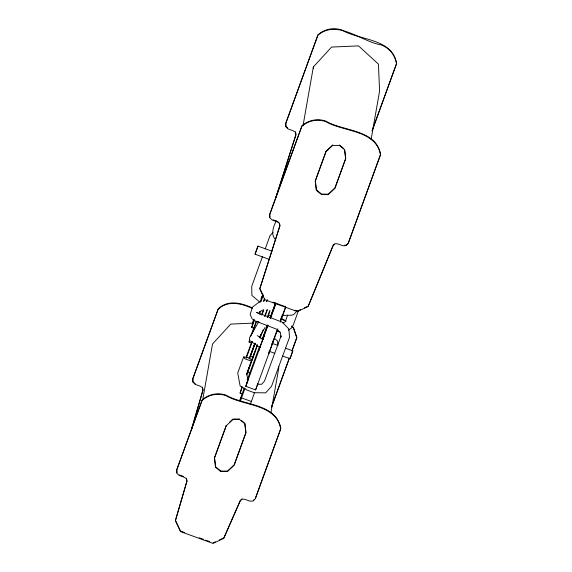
<?xml version="1.0" encoding="UTF-8"?>
<svg xmlns="http://www.w3.org/2000/svg" width="572" height="572" viewBox="0 0 572 572"><rect width="100%" height="100%" fill="white"/><g stroke="black" fill="none" stroke-linecap="round" stroke-linejoin="round"><path stroke-width="0.86" d="M202.624 400.221L212.534 343.965L230.759 324.088L252.488 323.137M242.557 394.058L240.097 393.164L242.049 386.522M251.551 342.993L249.099 342.099L249.535 339.611M254.132 328.342L251.68 327.449L254.182 319.719M240.69 400.393L244.995 388.195M277.856 328.857L255.598 389.911L245.767 386.336L247.962 380.166M250.214 404.79L254.54 392.556M255.598 389.911L256.95 386.107M302.988 125.84L313.363 66.945L331.581 47.068L358.53 45.896L378.421 64.107L379.601 91.048L371.085 139.389M270.878 412.891L278.778 368.061L278.7 366.323M191.513 429.236L203.01 389.918L202.559 387.144M191.427 429.729L202.917 390.411L202.474 387.644L200.179 386.186L195.259 384.398L192.9 382.239L192.757 379.043L218.147 309.295C227.963 300.007 241.162 303.36 252.123 308.308M281.195 335.878L280.788 337.258L280.495 332.775L277.263 329.422L254.633 320.763M269.312 259.373L255.055 254.19L255.255 253.56L257.986 246.11L272.079 251.237M275.897 197.404L295.967 134.513L295.524 131.739M275.804 197.905L295.881 135.006L295.431 132.239L293.136 130.781L288.216 128.993L285.857 126.834L285.721 123.638L317.896 35.228C337.401 18.776 361.182 41.656 381.152 44.888C389.418 48.005 395.088 55.141 396.518 63.828L372.236 130.552M259.86 288.438L279.93 225.547L279.594 223.466M261.819 297.04L261.161 298.97L262.469 295.424M240.261 400.371L241.205 397.368L240.168 400.114M249.235 367.281L247.333 372.665L254.762 352.245L252.853 357.629M260.053 346.761L258.723 350.514L264.042 335.9L262.712 339.453M257.228 385.321L257.786 383.74M269.619 351.086L268.554 354.089L273.874 339.475L272.544 343.028M285.356 348.148L292.821 350.865L290.054 358.515L282.368 356.084M285.528 320.971L287.616 315.122M298.505 310.403L293.272 325.082L291.441 328.063L288.302 330.208M257.986 246.11L255.055 254.19M260.982 301.751L263.392 295.023M262.512 256.449L251.716 286.4L251.894 295.445L260.038 302.281M265.215 248.963L270.013 235.65L272.944 232.511M262.67 295.009L260.224 301.751M259.381 313.813L260.289 311.311M263.906 301.322L264.815 298.827M261.983 314.9L263.792 309.902M266.817 301.58L267.417 299.914M249.592 358.794L255.026 343.815M264.986 316.345L267.403 309.681M246.761 374.867L257.629 344.902M260.046 338.238L263.063 329.915M267.589 317.431L270.02 310.753M262.441 339.282L267.231 326.069M289.911 358.83L292.821 350.865M253.753 319.183L252.166 324.66L253.825 320.148M251.68 327.449L254.376 320.041M250.743 336.286L256.199 321.307M259.566 312.841L260.138 311.268M249.099 342.099L249.699 340.433M252.123 333.776L256.664 321.307L259.123 322.2M251.852 341.541L246.704 355.684L246.267 358.165L252.323 341.534M249.12 358.801L254.59 343.822M254.926 343.357L250.164 356.592L255.112 343.128M226.319 425.296L214.543 457.636L215.63 466.781L220.792 471.035L227.492 471.099L234.198 464.786L245.974 432.446L244.887 423.301M246.596 374.038L247.805 370.713M269.698 310.789L267.267 317.46M240.097 393.164L242.221 387.344M239.754 400.386L244.251 388.038M270.249 317.789L275.368 303.711M268.025 325.275L245.767 386.336M270.47 318.568L275.961 303.475M281.581 317.224L282.482 314.743M280.294 322.143L285.793 307.05M271.471 407.15L289.296 358.158M292.02 350.686L296.854 337.401L293.572 327.799L291.799 325.933M372.022 130.888L396.611 63.335C392.235 38.188 359.316 40.448 341.927 30.094C333.59 27.17 324.66 28.993 317.982 34.728L285.807 123.137L285.943 126.333L287.716 127.956M271.385 407.643L289.21 358.658M291.935 351.179L296.768 337.895L293.486 328.292L291.713 326.426M255.434 498.183L280.816 428.435C276.448 403.296 243.522 405.548 226.14 395.195C217.803 392.27 208.873 394.101 202.195 399.835L176.812 469.576L176.948 472.772M263.492 301.337L264.4 298.841M261.568 314.907L263.399 309.917M266.438 301.594L267.045 299.935M264.622 316.366L267.053 309.709M248.112 369.877L257.228 344.916M259.967 337.43L261.182 334.098M267.267 325.475L262.112 339.568M269.998 317.989L275.468 303.003M246.375 384.413L247.419 381.567M280.437 319.898L281.345 317.403M259.381 346.997L247.276 379.865M267.832 324.882L262.369 339.754M270.599 317.346L275.818 303.11M273.051 341.019L277.048 330.137M280.423 320.921L285.642 306.685M280.995 336.164L264.486 381.088L261.633 384.277L257.207 384.227M243.658 356.885L244.902 358.794L249.993 360.625L251.887 359.859L247.976 357.543L243.658 356.885L237.716 372.951L240.14 386.007L246.925 390.025L254.211 392.699L265.68 392.842L271.536 386.279L289.496 337.408L288.953 329.086L282.296 322.186L256.613 312.369L260.41 314.407M271.914 344.101L272.772 341.791M276.204 220.792C273.43 226.777 270.17 234.67 275.854 240.111M308.244 306.041L333.297 244.959L334.355 244.044M258.551 321.993L249.671 337.559L249.385 340.304L260.096 347.619M259.552 337.008L265.072 327.406M253.267 500.543L254.354 499.363M297.168 310.896L293.708 314.557L291.548 315.222L282.375 315.401M332.775 144.916L326.069 151.222L315.344 180.695L316.423 189.84L321.593 194.094L328.292 194.151L334.999 187.845L345.724 158.373L344.737 150.064M229.365 422.422L233.026 418.983M241.927 498.984L240.34 500.364L223.867 537.873L219.24 540.025M259.852 312.019L262.412 310.024M260.267 301.251L252.445 307.135L250.164 314.514L252.424 319.398M300.536 309.638L297.447 311.075L295.009 310.181M304.39 307.843L307.471 306.399M213.07 542.907L215.387 541.827M282.611 322.873L284.777 322.193M344.63 245.202L346.232 245.138L348.391 242.778L380.573 154.368C376.197 129.222 343.279 131.481 325.897 121.128C317.56 118.204 308.63 120.027 301.945 125.761L269.769 214.171L269.912 217.367M233.862 418.99L239.718 419.047M276.455 331.338L279.958 331.96M273.044 302.166L280.38 304.805M184.592 532.525L180.516 531.059L175.482 520.27L186.972 480.952L186.522 478.178M273.087 219.834L277.184 221.321M252.216 307.815C241.248 302.867 228.049 299.513 218.232 308.801L192.843 378.542L192.986 381.738L195.345 383.905M268.497 314.929L271.772 316.123M272.093 343.329L277.899 345.438M268.954 351.201L274.817 353.339M250.5 356.299L252.96 357.193M247.669 372.372L250.128 373.266M241.591 397.919L251.415 401.494M179.308 474.939L183.405 476.426M281.195 305.098L285.256 306.592M199.256 537.823L203.317 539.317M205.756 540.211L209.817 541.705M281.488 318.461L286 320.949M281.403 318.962L285.914 321.443M277.763 221.686L278.907 222.415M257.293 335.6L263.17 339.611M339.475 144.973L343.35 148.169M241.656 420.642L244.244 422.765M274.388 338.188L277.599 341.127L277.785 345.467M260.217 289.21L263.456 296.146M246.725 373.809L247.898 380.115M313.363 66.945L313.435 68.69M186.88 481.445L175.389 520.763L180.43 531.56L212.984 543.4L223.781 538.366L240.254 500.857L242.371 499.027L245.066 499.385L249.985 501.179L253.181 501.036L255.348 498.677L280.73 428.928C276.362 403.789 243.436 406.048 226.054 395.688C217.718 392.764 208.787 394.594 202.109 400.328L176.719 470.077L176.862 473.273L179.222 475.432L184.141 477.22L186.436 478.678L186.88 481.445M279.844 226.04L259.774 288.939L264.807 299.728L297.361 311.568L308.158 306.542L333.211 245.459L335.335 243.622L338.031 243.979L342.943 245.774L346.146 245.631L348.305 243.272L380.487 154.862C376.111 129.722 343.193 131.975 325.804 121.621C317.467 118.697 308.537 120.528 301.859 126.262L269.684 214.672L269.82 217.868L272.186 220.027L277.098 221.814L279.401 223.273L279.844 226.04M226.226 425.79L214.457 458.136L215.537 467.281L220.706 471.535L227.406 471.593L234.112 465.286L245.881 432.94L244.802 423.795L239.632 419.541L232.94 419.483L226.226 425.79M325.983 151.723L315.258 181.188L316.337 190.333L321.507 194.587L328.199 194.652L334.913 188.338L345.638 158.873L344.551 149.728L339.382 145.474L332.69 145.41L325.983 151.723"/></g></svg>
